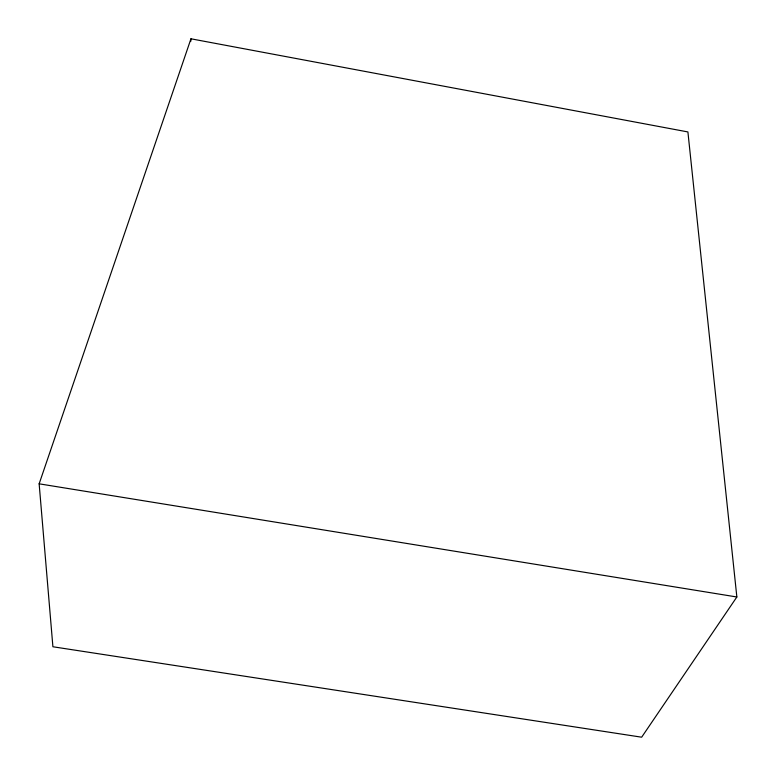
<?xml version="1.0" encoding="UTF-8"?>
<svg xmlns="http://www.w3.org/2000/svg" width="776" height="776" viewBox="0 0 776 776"><rect width="100%" height="100%" fill="white"/><g stroke="black" fill="none" stroke-linecap="round" stroke-linejoin="round"><path stroke-width="1.16" d="M190.847 41.206L190.954 38.8L687.905 131.939L736.851 596.986L641.655 737.2L52.904 646.757L39.149 483.817L190.954 38.8M39.149 483.817L736.851 596.986"/></g></svg>
